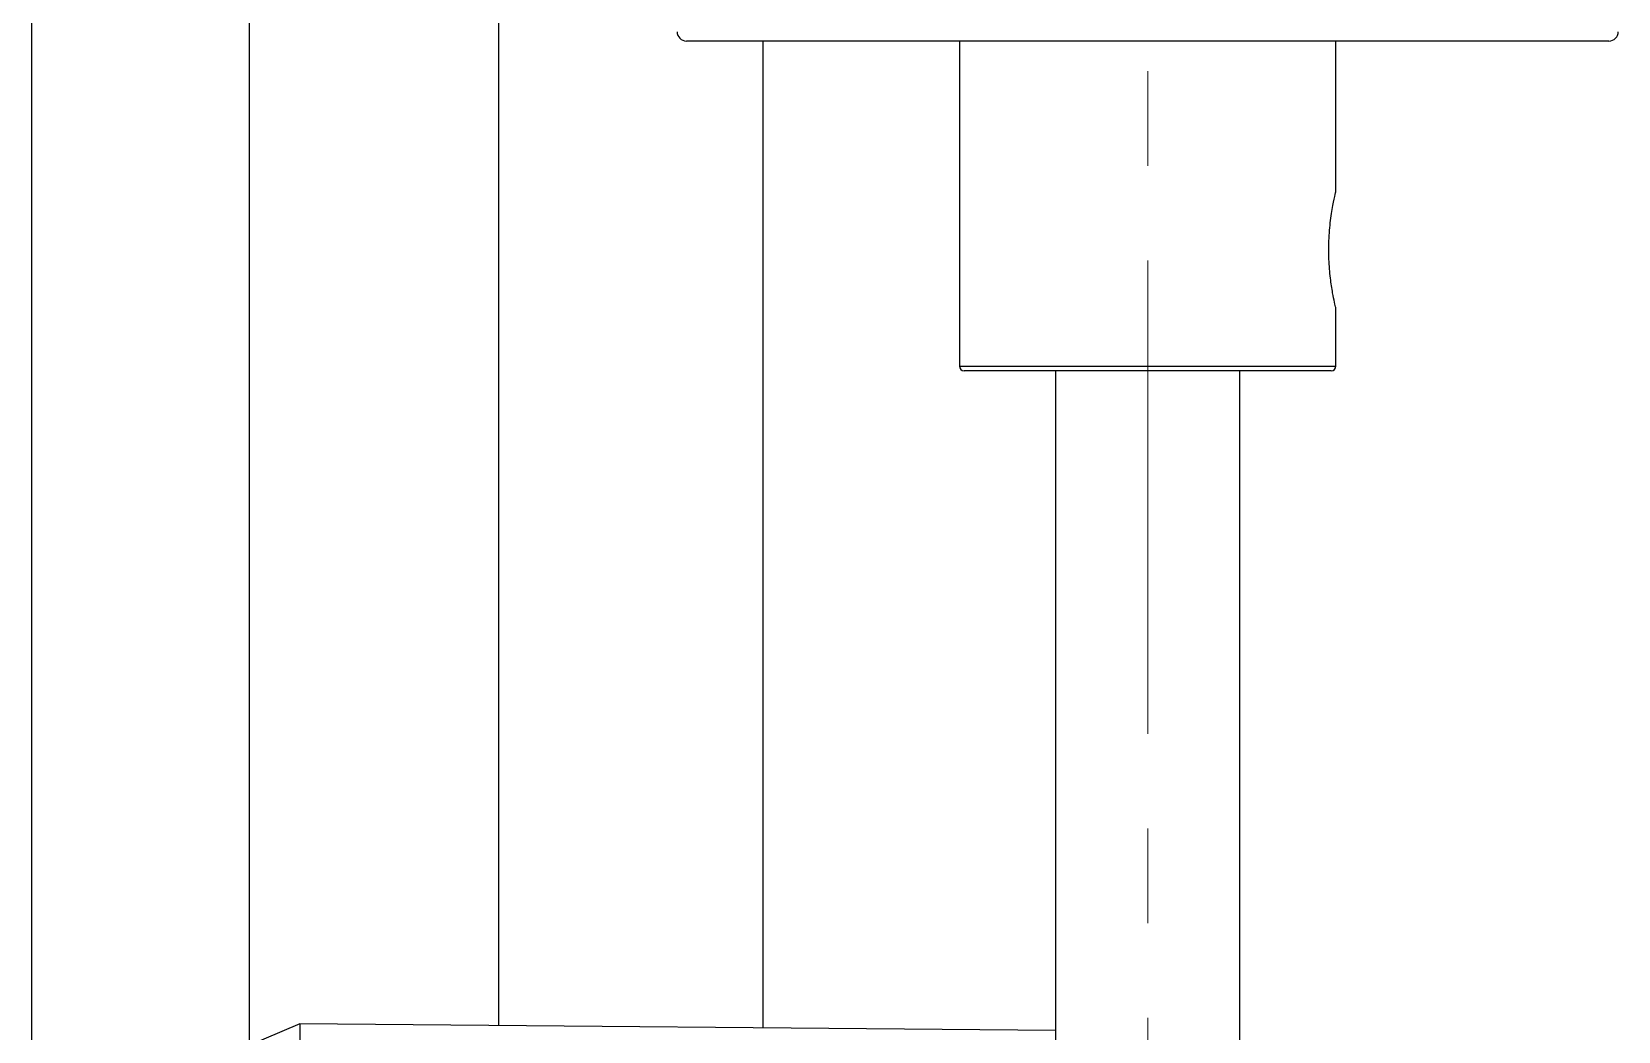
# Model space of a CAD drawing. Header units: millimetres. Extents: x 6110 to 6704, y -3675 to -2835.
# Drawn here: x 6292.98 to 6314.26, y -2919.04 to -2905.63 of the extents above; entities that cross this region are included whole.
import ezdxf

# ---------------------------------------------------------------- set-up
doc = ezdxf.new("R2010")
doc.units = ezdxf.units.MM
doc.header["$LTSCALE"] = 0.1
doc.linetypes.add('CENTERX2', pattern=[101.6, 63.5, -12.7, 12.7, -12.7])
doc.layers.get('0').update_dxf_attribs({"lineweight": 13})
doc.layers.add('CENTER', color=1, linetype='CENTERX2', lineweight=15)

msp = doc.modelspace()

# ---------------------------------------------------------------- linework, layer by layer
at = {"linetype": 'Continuous', "lineweight": 25}
for p, q in [((6292.9817, -2930.7548), (6292.9817, -2904.835)), ((6295.9024, -2919.226), (6295.9024, -2904.8813)), ((6299.2471, -2918.9631), (6299.2471, -2905.0481)), ((6314.1392, -2905.7529), (6301.7642, -2905.7529)), ((6302.795, -2918.9941), (6302.795, -2905.7529)), ((6305.4267, -2905.7529), (6305.4267, -2910.1154)), ((6310.4767, -2907.7723), (6310.4767, -2905.7529)), ((6310.4767, -2910.1154), (6310.4767, -2909.3314)), ((6305.4267, -2910.1154), (6310.4767, -2910.1154)), ((6310.4142, -2910.1779), (6305.4892, -2910.1779)), ((6306.7142, -2910.1779), (6306.7142, -2919.5631)), ((6309.1892, -2919.5631), (6309.1892, -2910.1779)), ((6296.5767, -2918.9398), (6295.6429, -2919.3362)), ((6306.7142, -2919.0283), (6296.5767, -2918.9398)), ((6296.5767, -2918.9398), (6296.5767, -2919.2611))]:
    msp.add_line(p, q, dxfattribs=at)
for centre, radius, start, end in [((6301.7642, -2905.6279), 0.125, 180, 270), ((6314.1392, -2905.6279), 0.125, 270, 0), ((6305.4892, -2910.1154), 0.0625, 180, 270), ((6310.4142, -2910.1154), 0.0625, 270, 0)]:
    msp.add_arc(centre, radius, start, end, dxfattribs=at)
msp.add_open_spline([(6310.4746, -2909.3314), (6310.4748, -2909.3325), (6310.4754, -2909.3351), (6310.4586, -2909.2628), (6310.4316, -2909.1304), (6310.4004, -2908.9318), (6310.3787, -2908.6775), (6310.38, -2908.3935), (6310.4068, -2908.1208), (6310.4443, -2907.9068), (6310.473, -2907.7806), (6310.4745, -2907.7746), (6310.4751, -2907.7723)], degree=3, knots=[0, 0, 0, 0, 0.0530302, 0.1378947, 0.2281639, 0.3304115, 0.4454017, 0.5674811, 0.6909451, 0.8127423, 0.9249096, 1, 1, 1, 1], dxfattribs=at)
at = {"layer": 'CENTER'}
msp.add_line((6307.9517, -3047.1269), (6307.9517, -2885.4834), dxfattribs=at)

doc.saveas('drawing.dxf')
